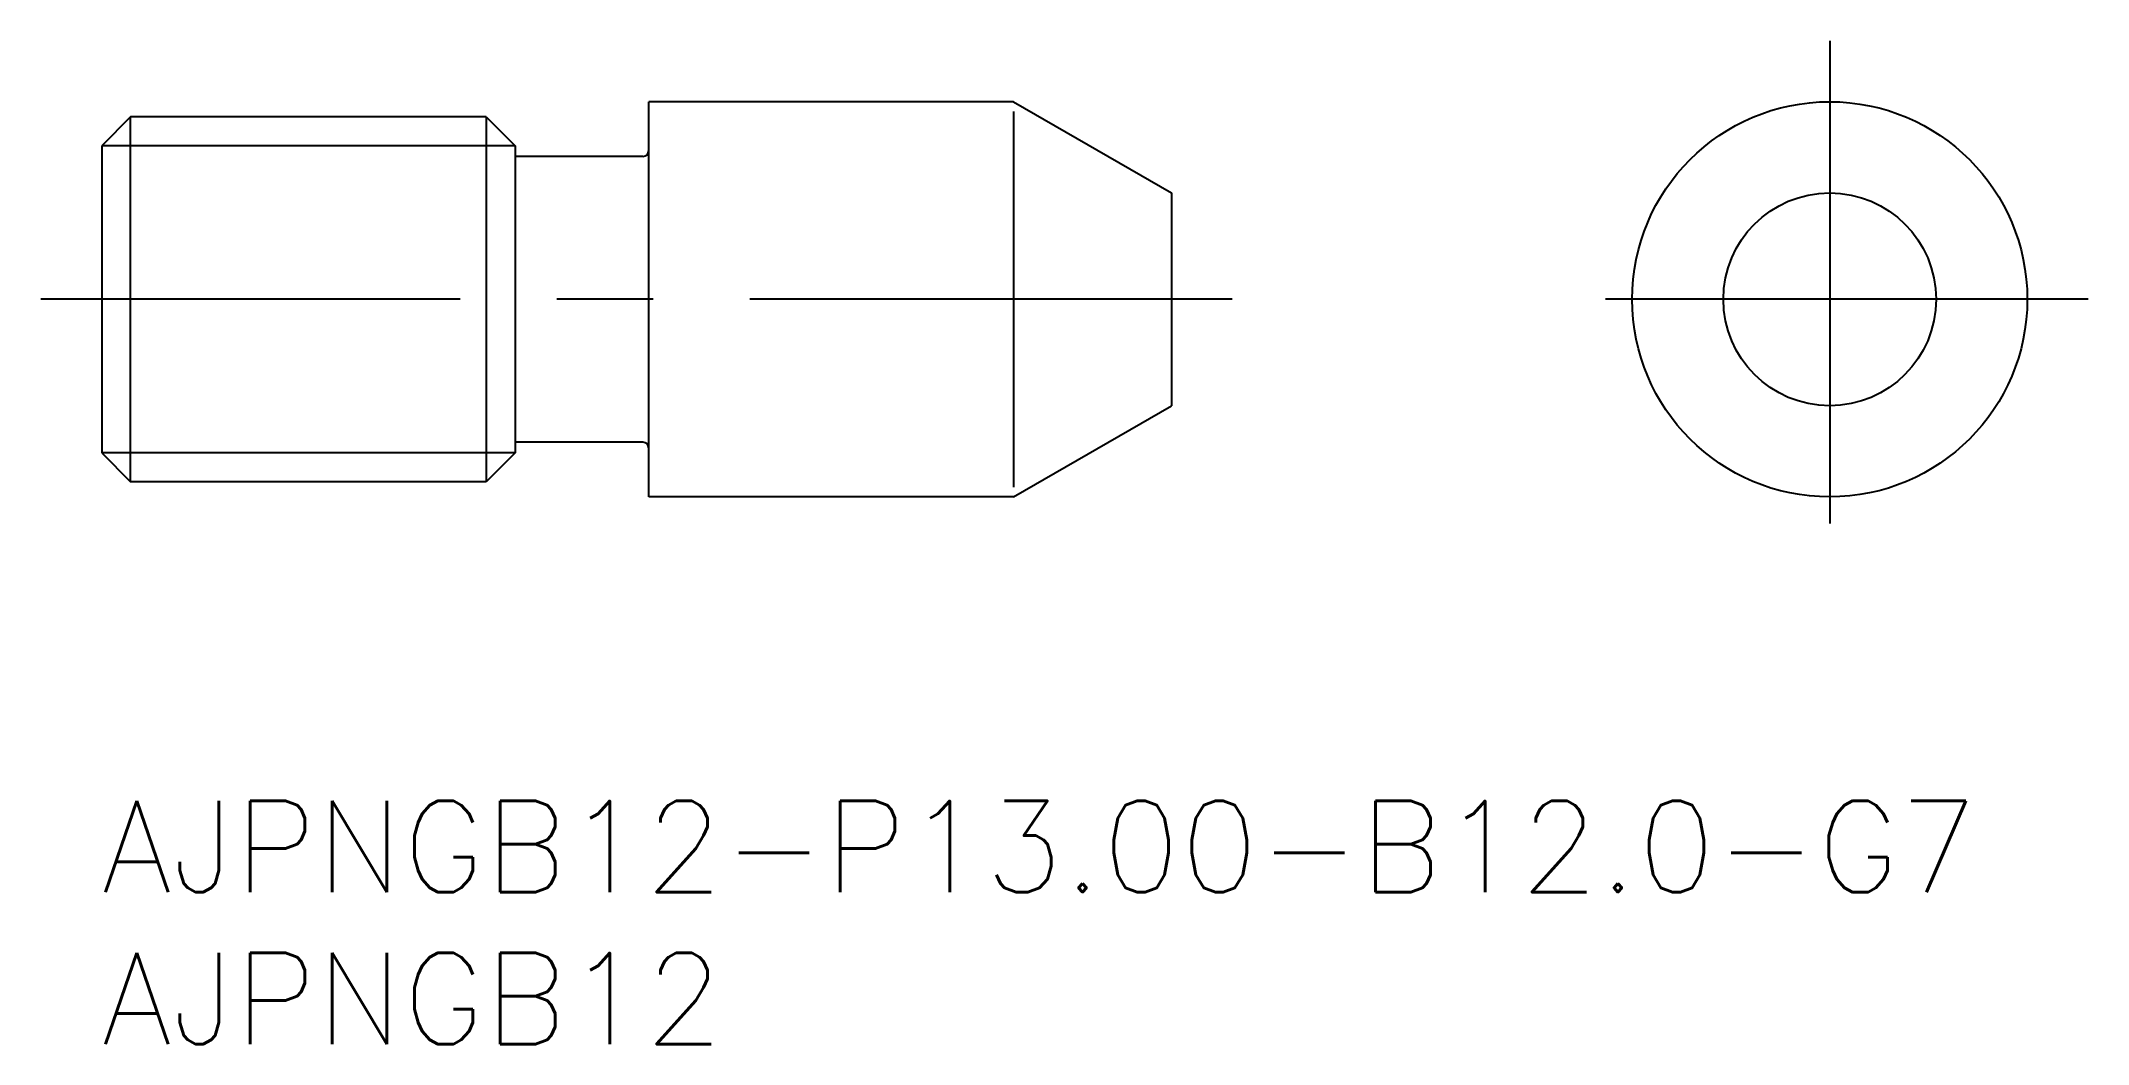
# Model space of a CAD drawing. Extents: x -2 to 65.4, y -8 to 25.
import ezdxf

# ---------------------------------------------------------------- set-up
doc = ezdxf.new("R2010")
doc.units = 0
doc.header["$LTSCALE"] = 0.5
doc.linetypes.add('CENTER', pattern=[50.8, 31.75, -6.35, 6.35, -6.35])
for name, color, linetype in [('MSM_CENTER', 1, 'CENTER'), ('MSM_CONTINUOUS', 7, 'CONTINUOUS'), ('MSM_NARROW', 5, 'CONTINUOUS'), ('MSM_PART_NUMBER', 7, 'CONTINUOUS')]:
    doc.layers.add(name, color=color, linetype=linetype)
doc.styles.get("Standard").update_dxf_attribs({"font": 'txt.shx', "height": 1.5, "bigfont": 'bigfont.shx'})

# ---------------------------------------------------------------- blocks, each defined once
blk = doc.blocks.new('*U15')
at = {"layer": 'MSM_PART_NUMBER'}
blk.add_text('AJPNGB12-P13.00-B12.0-G7', height=3, dxfattribs=at).set_placement((0, -3))
blk = doc.blocks.new('*U16')
at = {"layer": 'MSM_PART_NUMBER'}
blk.add_text('AJPNGB12', height=3, dxfattribs=at).set_placement((0, -8))

msp = doc.modelspace()

# ---------------------------------------------------------------- linework, layer by layer
at = {"layer": 'MSM_CENTER'}
for p, q in [((56.854, 25), (56.854, 8)), ((37.196, 16.5), (-2, 16.5)), ((65.354, 16.5), (48.354, 16.5))]:
    msp.add_line(p, q, dxfattribs=at)
at = {"layer": 'MSM_CONTINUOUS'}
for p, q in [((30, 23), (18, 23)), ((18, 10), (18, 23)), ((30, 23), (35.196, 20)), ((0.947, 22.5), (0, 21.553)), ((12.653, 22.5), (0.947, 22.5)), ((0.947, 10.5), (0.947, 22.5)), ((12.653, 22.5), (13.6, 21.553)), ((12.653, 22.5), (12.653, 10.5)), ((0, 21.553), (0, 11.447)), ((13.6, 21.553), (13.6, 11.447)), ((17.8, 21.2), (13.6, 21.2)), ((35.196, 20), (35.196, 13)), ((30, 10), (35.196, 13)), ((17.8, 11.8), (13.6, 11.8)), ((0, 11.447), (0.947, 10.5)), ((13.6, 11.447), (12.653, 10.5)), ((12.653, 10.5), (0.947, 10.5)), ((30, 10), (18, 10))]:
    msp.add_line(p, q, dxfattribs=at)
for radius in [6.5, 3.5]:
    msp.add_circle((56.854, 16.5), radius, dxfattribs=at)
for centre, start, end in [((17.8, 21.4), 270, 0), ((17.8, 11.6), 0, 90)]:
    msp.add_arc(centre, 0.2, start, end, dxfattribs=at)
at = {"layer": 'MSM_NARROW'}
for p, q in [((30, 22.675), (30, 10.325)), ((13.6, 21.553), (0, 21.553)), ((13.6, 11.447), (0, 11.447))]:
    msp.add_line(p, q, dxfattribs=at)

# ---------------------------------------------------------------- block references
at = {"layer": 'MSM_CONTINUOUS'}
for name in ['*U15', '*U16']:
    msp.add_blockref(name, (0, 0), dxfattribs=at)

doc.saveas('drawing.dxf')
